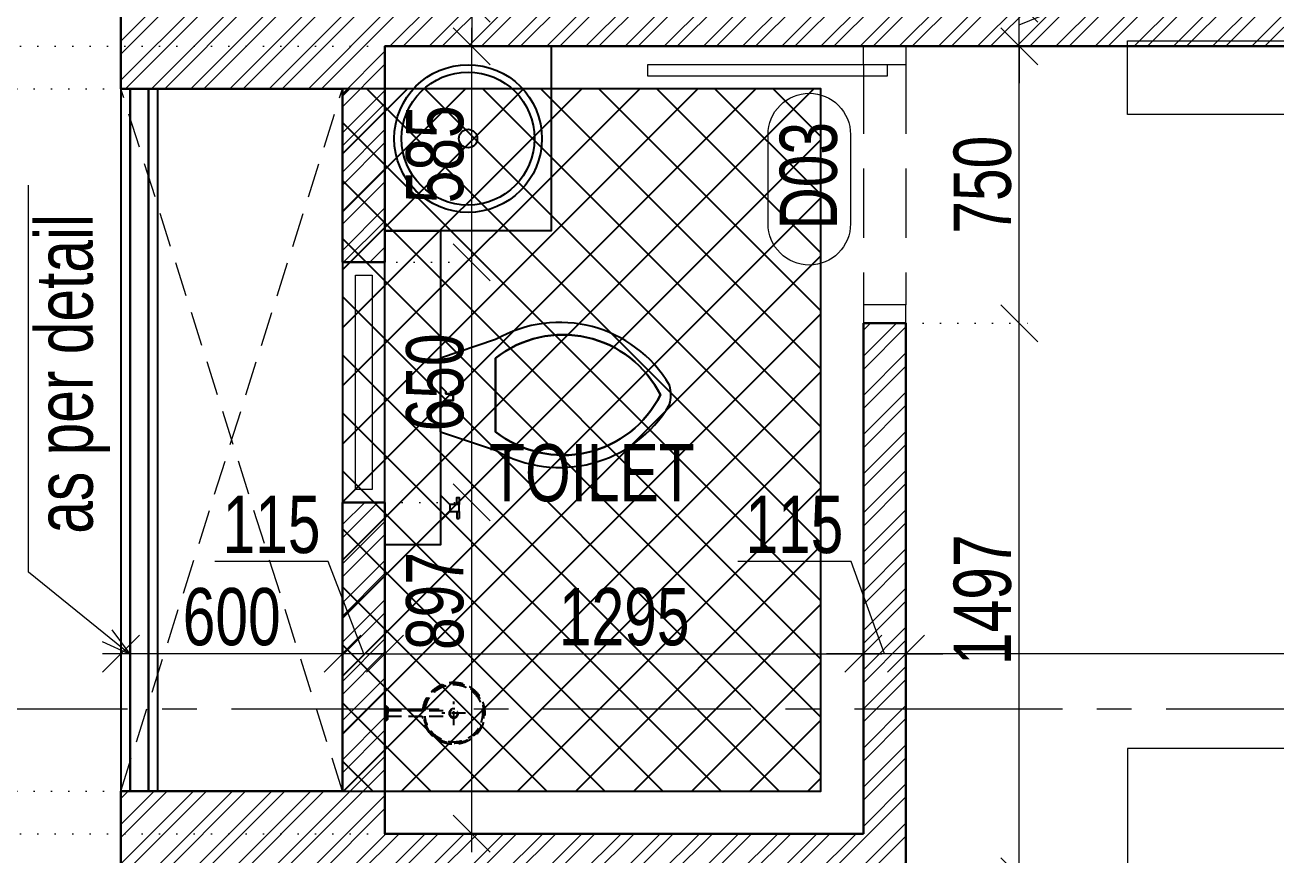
# Model space of a CAD drawing. Header units: inches. Extents: x 785882 to 928568, y 496782 to 576896.
# Drawn here: x 862426 to 865811, y 545507 to 547754 of the extents above; entities that cross this region are included whole.
import ezdxf
from ezdxf.enums import TextEntityAlignment as Align

# ---------------------------------------------------------------- set-up
doc = ezdxf.new("R2010")
doc.units = ezdxf.units.IN
doc.header["$LTSCALE"] = 750
doc.header["$MEASUREMENT"] = 0
for name, pattern in [('CENTER', [2, 1.25, -0.25, 0.25, -0.25]), ('CENTER2', [1.125, 0.75, -0.125, 0.125, -0.125]), ('DOT', [0.25, 0, -0.25]), ('HIDDEN', [0.375, 0.25, -0.125]), ('HIDDEN2', [0.1875, 0.125, -0.0625])]:
    doc.linetypes.add(name, pattern=pattern)
for name, color, linetype, lineweight in [('DIMENSION WORKING-MSA', 222, 'Continuous', 13), ('DOOR NO-MSA', 4, 'Continuous', 9), ('DOOR-MSA', 50, 'Continuous', 13), ('DOTTED LINE-MSA', 3, 'HIDDEN2', 13), ('ELE-01-MSA', 7, 'Continuous', 30), ('FURNITURE-MSA', 251, 'Continuous', 5), ('SECTION LINE', 14, 'CENTER', 9), ('TEXT DETAIL-MSA', 212, 'Continuous', 13), ('TEXT ROOM NAME-MSA', 210, 'Continuous', 13), ('WALL HATCH-MSA', 251, 'Continuous', 9), ('WALL-MSA', 32, 'Continuous', 30), ('WINDOW-MSA', 50, 'Continuous', 13)]:
    doc.layers.add(name, color=color, linetype=linetype, lineweight=lineweight)
for name, color, linetype in [('ELE-02-MSA', 4, 'Continuous'), ('HATCH-SUNK 300MM-MSA', 47, 'Continuous'), ('P.FIXTURE', 7, 'Continuous')]:
    doc.layers.add(name, color=color, linetype=linetype)
doc.styles.add('125', font='swisscl.ttf', dxfattribs={"height": 125})
doc.styles.add('AR', font='swisscl.ttf')
doc.styles.add('ARIAL', font='swisscl.ttf', dxfattribs={"height": 360})
doc.styles.add('Arial-Reg+0.8Sc', font='swisscl.ttf')
doc.styles.add('MtXpl_Swis721_LtCn_B', font='swisscl.ttf')
doc.dimstyles.new('100 K.T', dxfattribs={"dimtxt": 360, "dimasz": 80, "dimexe": 0.18, "dimexo": 0.0625, "dimgap": 1, "dimtad": 1, "dimdec": 0, "dimzin": 0, "dimdsep": 46, "dimtxsty": 'ARIAL', "dimblk": 'DOT', "dimcen": 0.09, "dimse1": 1, "dimse2": 1, "dimclrd": 50, "dimclrt": 256, "dimadec": 0, "dimazin": 0, "dimtfac": 1, "dimtdec": 0, "dimtofl": 0, "dimtmove": 1, "dimatfit": 0, "dimfxl": 1, "dimtolj": 1, "dimtzin": 0, "dimlwd": -1, "dimarcsym": 0})
doc.dimstyles.new('WORKING DIM', dxfattribs={"dimtxt": 155, "dimasz": 100, "dimexe": 50, "dimexo": 0, "dimgap": 20, "dimtad": 1, "dimdec": 0, "dimzin": 0, "dimdsep": 46, "dimtxsty": 'AR', "dimblk": 'OBLIQUE', "dimcen": 0.09, "dimdle": 50, "dimclrd": 256, "dimclre": 250, "dimclrt": 256, "dimadec": 0, "dimazin": 0, "dimtfac": 1, "dimtdec": 0, "dimtofl": 0, "dimtmove": 1, "dimatfit": 0, "dimfxl": 1, "dimtolj": 1, "dimtzin": 0, "dimlwd": -1, "dimlwe": -1, "dimarcsym": 0})
pattern_1 = [(45, (36976.4, 0), (-53.0330086, 53.0330086), []), (45, (37011.755, 0), (-53.0330086, 53.0330086), [])]

# ---------------------------------------------------------------- blocks, each defined once
blk = doc.blocks.new('t4tgg34')
for points in [[(375405.3, -62759.1), (375390.8, -62744.6), (375390.8, -62738.4), (375370.8, -62738.4), (375370.8, -62719.7), (375390.8, -62719.7), (375390.8, -62713.4), (375405.3, -62699), (375405.3, -62635.1), (375255.5, -62585.2, 0.412342), (374784.6, -62708.9, 0.132891), (374784.6, -62761, 0.412336), (375255.5, -62884.7), (375405.3, -62834.8)], [(375255.5, -62834.8, -0.475238), (374809.5, -62734.9, -0.475243), (375255.5, -62635.1)]]:
    blk.add_lwpolyline(points, format="xyb", close=True)
blk.add_lwpolyline([(375255.5, -62834.8), (375255.5, -62635.1, 0.475243), (374809.5, -62734.9, 0.475238), (375255.5, -62834.8, 0.489246)], format="xyb")
blk.add_lwpolyline([(375405.3, -62635.1), (375405.3, -62699), (375390.8, -62713.4), (375390.8, -62719.7), (375370.8, -62719.7), (375370.8, -62738.4), (375390.8, -62738.4), (375390.8, -62744.6), (375405.3, -62759.1), (375405.3, -62699), (375405.3, -62834.8)])
blk = doc.blocks.new('9')
at = {"linetype": 'Continuous'}
for p, q in [((709869.5, -390414.7), (709869.5, -390433.8)), ((709875.9, -390414.7), (709875.9, -390433.8)), ((709875.9, -390433.8), (709869.5, -390433.8))]:
    blk.add_line(p, q, dxfattribs=at)
for points in [[(709875.9, -390395.7), (709875.9, -390376.6), (709869.5, -390376.6), (709869.5, -390395.7)], [(709894.9, -390395.7), (709920.3, -390370.3), (709920.3, -390440.1), (709894.9, -390414.7)]]:
    blk.add_lwpolyline(points, dxfattribs=at)
blk.add_lwpolyline([(709894.9, -390414.7), (709869.5, -390414.7), (709869.5, -390395.7), (709894.9, -390395.7)], close=True, dxfattribs=at)
blk = doc.blocks.new('SHOWE')
at = {"linetype": 'HIDDEN', "ltscale": 0.2}
for p, q in [((3964261.3, -1171717.9), (3964261.3, -1171674.7)), ((3964261.3, -1171674.7), (3964263.3, -1171674.7)), ((3964264.2, -1171676.3), (3964264.2, -1171716.3)), ((3964268.7, -1171680.5), (3964268.7, -1171696.3)), ((3964268.7, -1171688.6), (3964437.5, -1171688.6)), ((3964268.7, -1171712), (3964268.7, -1171696.3)), ((3964479.2, -1171696.3), (3964415.6, -1171696.3)), ((3964447.4, -1171664.5), (3964447.4, -1171728.1)), ((3964261.3, -1171717.9), (3964263.3, -1171717.9)), ((3964268.7, -1171704), (3964437.5, -1171704))]:
    blk.add_line(p, q, dxfattribs=at)
for radius in [12.5, 10.6]:
    blk.add_circle((3964447.4, -1171696.3), radius, dxfattribs=at)
for centre, radius, start, end in [((3964447.4, -1171696.3), 84.1, 185.2383, 174.7617), ((3964447.4, -1171696.3), 81.4, 185.4105, 174.5895), ((3964447.4, -1171696.3), 78, 185.6496, 174.3504), ((3964262.4, -1171676.3), 1.76, 358.0282, 62.0821), ((3964259.8, -1171685.3), 10.1, 28.3436, 64.2104), ((3964262.4, -1171716.3), 1.76, 297.9179, 1.9718), ((3964259.8, -1171707.2), 10.1, 295.7896, 331.6564)]:
    blk.add_arc(centre, radius, start, end, dxfattribs=at)
blk = doc.blocks.new('A$C59c041b7')
at = {"layer": 'HATCH-SUNK 300MM-MSA', "transparency": 33554559}
h = blk.add_hatch(dxfattribs=at)
h.set_pattern_fill('ANSI37', color=256, scale=35)
h.set_pattern_definition([(45, (0, 0), (-78.57724, 78.57724), []), (135, (0, 0), (-78.57724, -78.57724), [])])
h.paths.add_polyline_path([(0, -17524.6), (1295.4, -17524.6), (1295.4, -15622.4), (0, -15622.4)])
at = {"layer": 'HATCH-SUNK 300MM-MSA'}
blk.add_lwpolyline([(0, -17524.6), (1295.4, -17524.6), (1295.4, -15622.4), (0, -15622.4)], close=True, dxfattribs=at)
blk = doc.blocks.new('_Dot')
at = {"linetype": 'ByBlock', "lineweight": -2}
blk.add_line((-0.5, 0), (-1, 0), dxfattribs=at)
at = {"linetype": 'ByBlock', "const_width": 0.5}
blk.add_lwpolyline([(-0.25, 0, 1), (0.25, 0, 1)], format="xyb", close=True, dxfattribs=at)
blk = doc.blocks.new('A$Caebde61c')
at = {"layer": 'FURNITURE-MSA'}
for points in [[(2125.4, -15692.4), (2125.4, -15492.4), (3775.4, -15492.4), (3775.4, -15692.4)], [(3775.4, -19208.4), (3775.4, -17408.4), (2125.4, -17408.4), (2125.4, -19208.4)]]:
    blk.add_lwpolyline(points, close=True, dxfattribs=at)
blk = doc.blocks.new('Win-Tag-03')
blk.add_lwpolyline([(-130, 120), (130, 120, -0.414214), (250, 0), (250, 0, -0.414214), (130, -120), (-130, -120, -0.414214), (-250, 0), (-250, 0, -0.414214)], format="xyb", close=True)
blk = doc.blocks.new('A$C37e82350')
at = {"layer": 'SECTION LINE', "linetype": 'CENTER2'}
blk.add_lwpolyline([(17358.7, 15657), (17302.2, 15657), (17302.2, -11419.6), (17346.3, -11419.6)], dxfattribs=at)
blk = doc.blocks.new('A$Ca69f7aba')
at = {"layer": 'WINDOW-MSA', "ltscale": 5000}
for points in [[(-750, 0), (-700, 0), (-700, -115), (-750, -115)], [(0, 0), (-50, 0), (-50, -115), (0, -115)], [(-50, -50), (-50, -700), (-80, -700), (-80, -50)]]:
    blk.add_lwpolyline(points, close=True, dxfattribs=at)
at = {"layer": 'WINDOW-MSA', "linetype": 'HIDDEN'}
blk.add_lwpolyline([(-50, 0), (-700, 0)], dxfattribs=at)
at = {"layer": 'WINDOW-MSA', "linetype": 'HIDDEN', "elevation": 0}
blk.add_lwpolyline([(-50, -115), (-700, -115)], dxfattribs=at)
blk = doc.blocks.new('_Oblique')
at = {"color": 0, "linetype": 'ByBlock', "lineweight": -2}
blk.add_line((-0.5, -0.5), (0.5, 0.5), dxfattribs=at)
blk = doc.blocks.new('*D2155')
at = {"layer": 'Defpoints', "color": 0, "ltscale": 0.25, "transparency": 16777216}
for p in [(861785.9, 545679.4), (862685.9, 545679.4), (862685.9, 545449.4)]:
    blk.add_point(p, dxfattribs=at)
at = {"layer": 'DIMENSION WORKING-MSA', "ltscale": 0.25, "transparency": 16777216}
for p, q in [((861785.9, 545679.4), (861785.9, 545779.4)), ((861785.9, 545449.4), (861785.9, 545679.4)), ((861785.9, 545564.4), (861626.4, 545412.7)), ((861785.9, 545449.4), (861785.9, 545349.4)), ((861626.4, 545412.7), (861626.4, 545102))]:
    blk.add_line(p, q, dxfattribs=at)
at = {"layer": 'DIMENSION WORKING-MSA', "color": 250, "linetype": 'DOT', "ltscale": 0.25, "transparency": 16777216}
for p, q in [((862685.9, 545679.4), (861735.9, 545679.4)), ((862685.9, 545449.4), (861735.9, 545449.4))]:
    blk.add_line(p, q, dxfattribs=at)
at = {"layer": 'DIMENSION WORKING-MSA', "ltscale": 0.25, "transparency": 16777216, "xscale": 100, "yscale": 100, "zscale": 100}
for p, rotation in [((861785.9, 545679.4), 270), ((861785.9, 545449.4), 90)]:
    blk.add_blockref('_Oblique', p, dxfattribs=dict(at, rotation=rotation))
at = {"layer": 'DIMENSION WORKING-MSA', "ltscale": 0.25, "transparency": 16777216, "insert": (861526.9, 545257.4), "char_height": 155, "attachment_point": 5, "rotation": 90, "style": 'AR'}
blk.add_mtext('\\A1;230', dxfattribs=at)
blk = doc.blocks.new('*D2156')
at = {"layer": 'Defpoints', "color": 0, "ltscale": 0.25, "transparency": 16777216}
for p in [(861785.9, 547581.6), (862685.9, 547581.6), (862685.9, 545679.4)]:
    blk.add_point(p, dxfattribs=at)
at = {"layer": 'DIMENSION WORKING-MSA', "ltscale": 0.25, "transparency": 16777216}
blk.add_line((861785.9, 545629.4), (861785.9, 547631.6), dxfattribs=at)
at = {"layer": 'DIMENSION WORKING-MSA', "color": 250, "linetype": 'DOT', "ltscale": 0.25, "transparency": 16777216}
for p, q in [((862685.9, 547581.6), (861735.9, 547581.6)), ((862685.9, 545679.4), (861735.9, 545679.4))]:
    blk.add_line(p, q, dxfattribs=at)
at = {"layer": 'DIMENSION WORKING-MSA', "ltscale": 0.25, "transparency": 16777216, "xscale": 100, "yscale": 100, "zscale": 100}
for p, rotation in [((861785.9, 547581.6), 90), ((861785.9, 545679.4), 270)]:
    blk.add_blockref('_Oblique', p, dxfattribs=dict(at, rotation=rotation))
at = {"layer": 'DIMENSION WORKING-MSA', "ltscale": 0.25, "transparency": 16777216, "insert": (861686.5, 546630.5), "char_height": 155, "attachment_point": 5, "rotation": 90, "style": 'AR'}
blk.add_mtext('\\A1;1902', dxfattribs=at)
blk = doc.blocks.new('*D2157')
at = {"layer": 'Defpoints', "color": 0, "ltscale": 0.25, "transparency": 16777216}
for p in [(861785.9, 547811.6), (862685.9, 547811.6), (862685.9, 547581.6)]:
    blk.add_point(p, dxfattribs=at)
at = {"layer": 'DIMENSION WORKING-MSA', "ltscale": 0.25, "transparency": 16777216}
for p, q in [((861626.4, 547879.7), (861626.4, 548190.4)), ((861785.9, 547811.6), (861785.9, 547911.6)), ((861785.9, 547696.6), (861626.4, 547879.7)), ((861785.9, 547581.6), (861785.9, 547811.6)), ((861785.9, 547581.6), (861785.9, 547481.6))]:
    blk.add_line(p, q, dxfattribs=at)
at = {"layer": 'DIMENSION WORKING-MSA', "color": 250, "linetype": 'DOT', "ltscale": 0.25, "transparency": 16777216}
for p, q in [((862685.9, 547811.6), (861735.9, 547811.6)), ((862685.9, 547581.6), (861735.9, 547581.6))]:
    blk.add_line(p, q, dxfattribs=at)
at = {"layer": 'DIMENSION WORKING-MSA', "ltscale": 0.25, "transparency": 16777216, "xscale": 100, "yscale": 100, "zscale": 100}
for p, rotation in [((861785.9, 547811.6), 270), ((861785.9, 547581.6), 90)]:
    blk.add_blockref('_Oblique', p, dxfattribs=dict(at, rotation=rotation))
at = {"layer": 'DIMENSION WORKING-MSA', "ltscale": 0.25, "transparency": 16777216, "insert": (861526.9, 548035.1), "char_height": 155, "attachment_point": 5, "rotation": 90, "style": 'AR'}
blk.add_mtext('\\A1;230', dxfattribs=at)
blk = doc.blocks.new('*D2122')
at = {"layer": 'Defpoints', "color": 0, "ltscale": 0.25, "transparency": 16777216}
for p in [(861135.9, 545564.4), (863400.9, 545564.4), (862685.9, 545449.4)]:
    blk.add_point(p, dxfattribs=at)
at = {"layer": 'DIMENSION WORKING-MSA', "ltscale": 0.25, "transparency": 16777216}
for p, q in [((860976.8, 545554.6), (860976.8, 545861.4)), ((861135.9, 545564.4), (861135.9, 545664.4)), ((861135.9, 545506.9), (860976.8, 545554.6)), ((861135.9, 545449.4), (861135.9, 545564.4)), ((861135.9, 545449.4), (861135.9, 545349.4))]:
    blk.add_line(p, q, dxfattribs=at)
at = {"layer": 'DIMENSION WORKING-MSA', "color": 250, "linetype": 'DOT', "ltscale": 0.25, "transparency": 16777216}
for p, q in [((863400.9, 545564.4), (861085.9, 545564.4)), ((862685.9, 545449.4), (861085.9, 545449.4))]:
    blk.add_line(p, q, dxfattribs=at)
at = {"layer": 'DIMENSION WORKING-MSA', "ltscale": 0.25, "transparency": 16777216, "xscale": 100, "yscale": 100, "zscale": 100}
for p, rotation in [((861135.9, 545564.4), 270), ((861135.9, 545449.4), 90)]:
    blk.add_blockref('_Oblique', p, dxfattribs=dict(at, rotation=rotation))
at = {"layer": 'DIMENSION WORKING-MSA', "ltscale": 0.25, "transparency": 16777216, "insert": (860877.7, 545708), "char_height": 155, "attachment_point": 5, "rotation": 90, "style": 'AR'}
blk.add_mtext('\\A1;115', dxfattribs=at)
blk = doc.blocks.new('*D2123')
at = {"layer": 'Defpoints', "color": 0, "ltscale": 0.25, "transparency": 16777216}
for p in [(861135.9, 547696.6), (863400.9, 547696.6), (863400.9, 545564.4)]:
    blk.add_point(p, dxfattribs=at)
at = {"layer": 'DIMENSION WORKING-MSA', "ltscale": 0.25, "transparency": 16777216}
blk.add_line((861135.9, 545514.4), (861135.9, 547746.6), dxfattribs=at)
at = {"layer": 'DIMENSION WORKING-MSA', "color": 250, "linetype": 'DOT', "ltscale": 0.25, "transparency": 16777216}
for p, q in [((863400.9, 547696.6), (861085.9, 547696.6)), ((863400.9, 545564.4), (861085.9, 545564.4))]:
    blk.add_line(p, q, dxfattribs=at)
at = {"layer": 'DIMENSION WORKING-MSA', "ltscale": 0.25, "transparency": 16777216, "xscale": 100, "yscale": 100, "zscale": 100}
for p, rotation in [((861135.9, 547696.6), 90), ((861135.9, 545564.4), 270)]:
    blk.add_blockref('_Oblique', p, dxfattribs=dict(at, rotation=rotation))
at = {"layer": 'DIMENSION WORKING-MSA', "ltscale": 0.25, "transparency": 16777216, "insert": (861036.5, 546630.5), "char_height": 155, "attachment_point": 5, "rotation": 90, "style": 'AR'}
blk.add_mtext('\\A1;2132', dxfattribs=at)
blk = doc.blocks.new('*D2124')
at = {"layer": 'Defpoints', "color": 0, "ltscale": 0.25, "transparency": 16777216}
for p in [(861135.9, 547811.6), (862685.9, 547811.6), (863400.9, 547696.6)]:
    blk.add_point(p, dxfattribs=at)
at = {"layer": 'DIMENSION WORKING-MSA', "ltscale": 0.25, "transparency": 16777216}
for p, q in [((860976.8, 547801.8), (860976.8, 548108.6)), ((861135.9, 547811.6), (861135.9, 547911.6)), ((861135.9, 547696.6), (861135.9, 547811.6)), ((861135.9, 547754.1), (860976.8, 547801.8)), ((861135.9, 547696.6), (861135.9, 547596.6))]:
    blk.add_line(p, q, dxfattribs=at)
at = {"layer": 'DIMENSION WORKING-MSA', "color": 250, "linetype": 'DOT', "ltscale": 0.25, "transparency": 16777216}
for p, q in [((862685.9, 547811.6), (861085.9, 547811.6)), ((863400.9, 547696.6), (861085.9, 547696.6))]:
    blk.add_line(p, q, dxfattribs=at)
at = {"layer": 'DIMENSION WORKING-MSA', "ltscale": 0.25, "transparency": 16777216, "xscale": 100, "yscale": 100, "zscale": 100}
for p, rotation in [((861135.9, 547811.6), 270), ((861135.9, 547696.6), 90)]:
    blk.add_blockref('_Oblique', p, dxfattribs=dict(at, rotation=rotation))
at = {"layer": 'DIMENSION WORKING-MSA', "ltscale": 0.25, "transparency": 16777216, "insert": (860877.7, 547955.2), "char_height": 155, "attachment_point": 5, "rotation": 90, "style": 'AR'}
blk.add_mtext('\\A1;115', dxfattribs=at)
blk = doc.blocks.new('*D2110')
at = {"layer": 'Defpoints', "color": 0, "ltscale": 0.25, "transparency": 16777216}
for p in [(860485.9, 563204), (863285.9, 563204), (863285.9, 504339.5)]:
    blk.add_point(p, dxfattribs=at)
at = {"layer": 'DIMENSION WORKING-MSA', "ltscale": 0.25, "transparency": 16777216}
blk.add_line((860485.9, 504289.5), (860485.9, 563254), dxfattribs=at)
at = {"layer": 'DIMENSION WORKING-MSA', "color": 250, "linetype": 'DOT', "ltscale": 0.25, "transparency": 16777216}
for p, q in [((863285.9, 563204), (860435.9, 563204)), ((863285.9, 504339.5), (860435.9, 504339.5))]:
    blk.add_line(p, q, dxfattribs=at)
at = {"layer": 'DIMENSION WORKING-MSA', "ltscale": 0.25, "transparency": 16777216, "xscale": 100, "yscale": 100, "zscale": 100}
for p, rotation in [((860485.9, 563204), 90), ((860485.9, 504339.5), 270)]:
    blk.add_blockref('_Oblique', p, dxfattribs=dict(at, rotation=rotation))
at = {"layer": 'DIMENSION WORKING-MSA', "ltscale": 0.25, "transparency": 16777216, "insert": (860386.5, 533771.7), "char_height": 155, "attachment_point": 5, "rotation": 90, "style": 'AR'}
blk.add_mtext('\\A1;58865', dxfattribs=at)
blk = doc.blocks.new('*D2018')
at = {"layer": 'Defpoints', "color": 0, "ltscale": 0.25, "transparency": 16777216}
for p in [(863385.9, 548029.5), (863385.9, 547811.6), (863635.9, 547811.6)]:
    blk.add_point(p, dxfattribs=at)
at = {"layer": 'DIMENSION WORKING-MSA', "ltscale": 0.25, "transparency": 16777216}
for p, q in [((863885.9, 548015.9), (863885.9, 548326.4)), ((863635.9, 548029.5), (863635.9, 548129.5)), ((863635.9, 548029.5), (863635.9, 547811.6)), ((863635.9, 547920.5), (863885.9, 548015.9)), ((863635.9, 547811.6), (863635.9, 547711.6))]:
    blk.add_line(p, q, dxfattribs=at)
at = {"layer": 'DIMENSION WORKING-MSA', "color": 250, "linetype": 'DOT', "ltscale": 0.25, "transparency": 16777216}
for p, q in [((863385.9, 548029.5), (863685.9, 548029.5)), ((863385.9, 547811.6), (863685.9, 547811.6))]:
    blk.add_line(p, q, dxfattribs=at)
at = {"layer": 'DIMENSION WORKING-MSA', "ltscale": 0.25, "transparency": 16777216, "xscale": 100, "yscale": 100, "zscale": 100}
for p, rotation in [((863635.9, 548029.5), 270), ((863635.9, 547811.6), 90)]:
    blk.add_blockref('_Oblique', p, dxfattribs=dict(at, rotation=rotation))
at = {"layer": 'DIMENSION WORKING-MSA', "ltscale": 0.25, "transparency": 16777216, "insert": (863786.5, 548171.2), "char_height": 155, "attachment_point": 5, "rotation": 90, "style": 'AR'}
blk.add_mtext('\\A1;218', dxfattribs=at)
blk = doc.blocks.new('*D2019')
at = {"layer": 'Defpoints', "color": 0, "ltscale": 0.25, "transparency": 16777216}
for p in [(863400.9, 546461.5), (863635.9, 546461.5), (863635.9, 545564.4)]:
    blk.add_point(p, dxfattribs=at)
at = {"layer": 'DIMENSION WORKING-MSA', "ltscale": 0.25, "transparency": 16777216}
blk.add_line((863635.9, 545514.4), (863635.9, 546511.5), dxfattribs=at)
at = {"layer": 'DIMENSION WORKING-MSA', "color": 250, "linetype": 'DOT', "ltscale": 0.25, "transparency": 16777216}
for p, q in [((863400.9, 546461.5), (863685.9, 546461.5)), ((863635.9, 545564.4), (863685.9, 545564.4))]:
    blk.add_line(p, q, dxfattribs=at)
at = {"layer": 'DIMENSION WORKING-MSA', "ltscale": 0.25, "transparency": 16777216, "xscale": 100, "yscale": 100, "zscale": 100}
for p, rotation in [((863635.9, 546461.5), 90), ((863635.9, 545564.4), 270)]:
    blk.add_blockref('_Oblique', p, dxfattribs=dict(at, rotation=rotation))
at = {"layer": 'DIMENSION WORKING-MSA', "ltscale": 0.25, "transparency": 16777216, "insert": (863536.5, 546194.4), "char_height": 155, "attachment_point": 5, "rotation": 90, "style": 'AR'}
blk.add_mtext('\\A1;897', dxfattribs=at)
blk = doc.blocks.new('*D2026')
at = {"layer": 'Defpoints', "color": 0, "ltscale": 0.25, "transparency": 16777216}
for p in [(863385.9, 547111.5), (863635.9, 547111.5), (863400.9, 546461.5)]:
    blk.add_point(p, dxfattribs=at)
at = {"layer": 'DIMENSION WORKING-MSA', "ltscale": 0.25, "transparency": 16777216}
blk.add_line((863635.9, 546411.5), (863635.9, 547161.5), dxfattribs=at)
at = {"layer": 'DIMENSION WORKING-MSA', "color": 250, "linetype": 'DOT', "ltscale": 0.25, "transparency": 16777216}
for p, q in [((863385.9, 547111.5), (863685.9, 547111.5)), ((863400.9, 546461.5), (863685.9, 546461.5))]:
    blk.add_line(p, q, dxfattribs=at)
at = {"layer": 'DIMENSION WORKING-MSA', "ltscale": 0.25, "transparency": 16777216, "xscale": 100, "yscale": 100, "zscale": 100}
for p, rotation in [((863635.9, 547111.5), 90), ((863635.9, 546461.5), 270)]:
    blk.add_blockref('_Oblique', p, dxfattribs=dict(at, rotation=rotation))
at = {"layer": 'DIMENSION WORKING-MSA', "ltscale": 0.25, "transparency": 16777216, "insert": (863536.5, 546786.5), "char_height": 155, "attachment_point": 5, "rotation": 90, "style": 'AR'}
blk.add_mtext('\\A1;650', dxfattribs=at)
blk = doc.blocks.new('*D2027')
at = {"layer": 'Defpoints', "color": 0, "ltscale": 0.25, "transparency": 16777216}
for p in [(863635.9, 547696.6), (863635.9, 547696.6), (863385.9, 547111.5)]:
    blk.add_point(p, dxfattribs=at)
at = {"layer": 'DIMENSION WORKING-MSA', "ltscale": 0.25, "transparency": 16777216}
blk.add_line((863635.9, 547061.5), (863635.9, 547746.6), dxfattribs=at)
at = {"layer": 'DIMENSION WORKING-MSA', "color": 250, "linetype": 'DOT', "ltscale": 0.25, "transparency": 16777216}
for p, q in [((863635.9, 547696.6), (863685.9, 547696.6)), ((863385.9, 547111.5), (863685.9, 547111.5))]:
    blk.add_line(p, q, dxfattribs=at)
at = {"layer": 'DIMENSION WORKING-MSA', "ltscale": 0.25, "transparency": 16777216, "xscale": 100, "yscale": 100, "zscale": 100}
for p, rotation in [((863635.9, 547696.6), 90), ((863635.9, 547111.5), 270)]:
    blk.add_blockref('_Oblique', p, dxfattribs=dict(at, rotation=rotation))
at = {"layer": 'DIMENSION WORKING-MSA', "ltscale": 0.25, "transparency": 16777216, "insert": (863536.5, 547404), "char_height": 155, "attachment_point": 5, "rotation": 90, "style": 'AR'}
blk.add_mtext('\\A1;585', dxfattribs=at)
blk = doc.blocks.new('*D1994')
at = {"layer": 'Defpoints', "color": 0, "ltscale": 0.25, "transparency": 16777216}
for p in [(864811.3, 546946.6), (865118.4, 546946.6), (864811.3, 545449.4)]:
    blk.add_point(p, dxfattribs=at)
at = {"layer": 'DIMENSION WORKING-MSA', "ltscale": 0.25, "transparency": 16777216}
blk.add_line((865118.4, 545399.4), (865118.4, 546996.6), dxfattribs=at)
at = {"layer": 'DIMENSION WORKING-MSA', "color": 250, "linetype": 'DOT', "ltscale": 0.25, "transparency": 16777216}
for p, q in [((864811.3, 546946.6), (865168.4, 546946.6)), ((864811.3, 545449.4), (865168.4, 545449.4))]:
    blk.add_line(p, q, dxfattribs=at)
at = {"layer": 'DIMENSION WORKING-MSA', "ltscale": 0.25, "transparency": 16777216, "xscale": 100, "yscale": 100, "zscale": 100}
for p, rotation in [((865118.4, 546946.6), 90), ((865118.4, 545449.4), 270)]:
    blk.add_blockref('_Oblique', p, dxfattribs=dict(at, rotation=rotation))
at = {"layer": 'DIMENSION WORKING-MSA', "ltscale": 0.25, "transparency": 16777216, "insert": (865019.2, 546198), "char_height": 155, "attachment_point": 5, "rotation": 90, "style": 'AR'}
blk.add_mtext('\\A1;1497', dxfattribs=at)
blk = doc.blocks.new('*D1995')
at = {"layer": 'Defpoints', "color": 0, "ltscale": 0.25, "transparency": 16777216}
for p in [(864811.3, 547696.6), (865118.4, 547696.6), (864811.3, 546946.6)]:
    blk.add_point(p, dxfattribs=at)
at = {"layer": 'DIMENSION WORKING-MSA', "ltscale": 0.25, "transparency": 16777216}
blk.add_line((865118.4, 546896.6), (865118.4, 547746.6), dxfattribs=at)
at = {"layer": 'DIMENSION WORKING-MSA', "color": 250, "linetype": 'DOT', "ltscale": 0.25, "transparency": 16777216}
for p, q in [((864811.3, 547696.6), (865168.4, 547696.6)), ((864811.3, 546946.6), (865168.4, 546946.6))]:
    blk.add_line(p, q, dxfattribs=at)
at = {"layer": 'DIMENSION WORKING-MSA', "ltscale": 0.25, "transparency": 16777216, "xscale": 100, "yscale": 100, "zscale": 100}
for p, rotation in [((865118.4, 547696.6), 90), ((865118.4, 546946.6), 270)]:
    blk.add_blockref('_Oblique', p, dxfattribs=dict(at, rotation=rotation))
at = {"layer": 'DIMENSION WORKING-MSA', "ltscale": 0.25, "transparency": 16777216, "insert": (865019.1, 547321.6), "char_height": 155, "attachment_point": 5, "rotation": 90, "style": 'AR'}
blk.add_mtext('\\A1;750', dxfattribs=at)
blk = doc.blocks.new('*D1996')
at = {"layer": 'Defpoints', "color": 0, "ltscale": 0.25, "transparency": 16777216}
for p in [(865118.4, 547811.6), (865118.4, 547811.6), (865118.4, 547696.6)]:
    blk.add_point(p, dxfattribs=at)
at = {"layer": 'DIMENSION WORKING-MSA', "ltscale": 0.25, "transparency": 16777216}
for p, q in [((865368.4, 547857), (865368.4, 548163.8)), ((865118.4, 547811.6), (865118.4, 547911.6)), ((865118.4, 547754.1), (865368.4, 547857)), ((865118.4, 547696.6), (865118.4, 547811.6)), ((865118.4, 547696.6), (865118.4, 547596.6))]:
    blk.add_line(p, q, dxfattribs=at)
at = {"layer": 'DIMENSION WORKING-MSA', "color": 250, "linetype": 'DOT', "ltscale": 0.25, "transparency": 16777216}
for p, q in [((865118.4, 547811.6), (865168.4, 547811.6)), ((865118.4, 547696.6), (865168.4, 547696.6))]:
    blk.add_line(p, q, dxfattribs=at)
at = {"layer": 'DIMENSION WORKING-MSA', "ltscale": 0.25, "transparency": 16777216, "xscale": 100, "yscale": 100, "zscale": 100}
for p, rotation in [((865118.4, 547811.6), 270), ((865118.4, 547696.6), 90)]:
    blk.add_blockref('_Oblique', p, dxfattribs=dict(at, rotation=rotation))
at = {"layer": 'DIMENSION WORKING-MSA', "ltscale": 0.25, "transparency": 16777216, "insert": (865269.4, 548010.4), "char_height": 155, "attachment_point": 5, "rotation": 90, "style": 'AR'}
blk.add_mtext('\\A1;115', dxfattribs=at)
blk = doc.blocks.new('*D1805')
at = {"layer": 'Defpoints', "color": 0, "ltscale": 0.25, "transparency": 16777216}
for p in [(863400.9, 546051.8), (864696.3, 546051.8), (864696.3, 546051.8)]:
    blk.add_point(p, dxfattribs=at)
at = {"layer": 'DIMENSION WORKING-MSA', "color": 250, "linetype": 'DOT', "ltscale": 0.25, "transparency": 16777216}
for p, q in [((863400.9, 546051.8), (863400.9, 546101.8)), ((864696.3, 546051.8), (864696.3, 546101.8))]:
    blk.add_line(p, q, dxfattribs=at)
at = {"layer": 'DIMENSION WORKING-MSA', "ltscale": 0.25, "transparency": 16777216}
blk.add_line((863350.9, 546051.8), (864746.3, 546051.8), dxfattribs=at)
at = {"layer": 'DIMENSION WORKING-MSA', "ltscale": 0.25, "transparency": 16777216, "xscale": 100, "yscale": 100, "zscale": 100, "rotation": 180}
blk.add_blockref('_Oblique', (863400.9, 546051.8), dxfattribs=at)
at = {"layer": 'DIMENSION WORKING-MSA', "ltscale": 0.25, "transparency": 16777216, "xscale": 100, "yscale": 100, "zscale": 100}
blk.add_blockref('_Oblique', (864696.3, 546051.8), dxfattribs=at)
at = {"layer": 'DIMENSION WORKING-MSA', "ltscale": 0.25, "transparency": 16777216, "insert": (864048.6, 546151.1), "char_height": 155, "attachment_point": 5, "style": 'AR'}
blk.add_mtext('\\A1;1295', dxfattribs=at)
blk = doc.blocks.new('*D1806')
at = {"layer": 'Defpoints', "color": 0, "ltscale": 0.25, "transparency": 16777216}
for p in [(863285.9, 546051.8), (863285.9, 546051.8), (863400.9, 546051.8)]:
    blk.add_point(p, dxfattribs=at)
at = {"layer": 'DIMENSION WORKING-MSA', "ltscale": 0.25, "transparency": 16777216}
for p, q in [((863247.1, 546301.8), (862940.3, 546301.8)), ((863343.4, 546051.8), (863247.1, 546301.8)), ((863285.9, 546051.8), (863185.9, 546051.8)), ((863400.9, 546051.8), (863285.9, 546051.8)), ((863400.9, 546051.8), (863500.9, 546051.8))]:
    blk.add_line(p, q, dxfattribs=at)
at = {"layer": 'DIMENSION WORKING-MSA', "color": 250, "linetype": 'DOT', "ltscale": 0.25, "transparency": 16777216}
for p, q in [((863285.9, 546051.8), (863285.9, 546101.8)), ((863400.9, 546051.8), (863400.9, 546101.8))]:
    blk.add_line(p, q, dxfattribs=at)
at = {"layer": 'DIMENSION WORKING-MSA', "ltscale": 0.25, "transparency": 16777216, "xscale": 100, "yscale": 100, "zscale": 100}
blk.add_blockref('_Oblique', (863285.9, 546051.8), dxfattribs=at)
at = {"layer": 'DIMENSION WORKING-MSA', "ltscale": 0.25, "transparency": 16777216, "xscale": 100, "yscale": 100, "zscale": 100, "rotation": 180}
blk.add_blockref('_Oblique', (863400.9, 546051.8), dxfattribs=at)
at = {"layer": 'DIMENSION WORKING-MSA', "ltscale": 0.25, "transparency": 16777216, "insert": (863093.7, 546400.8), "char_height": 155, "attachment_point": 5, "style": 'AR'}
blk.add_mtext('\\A1;115', dxfattribs=at)
blk = doc.blocks.new('*D1807')
at = {"layer": 'Defpoints', "color": 0, "ltscale": 0.25, "transparency": 16777216}
for p in [(862685.9, 546051.8), (862685.9, 546051.8), (863285.9, 546051.8)]:
    blk.add_point(p, dxfattribs=at)
at = {"layer": 'DIMENSION WORKING-MSA', "color": 250, "linetype": 'DOT', "ltscale": 0.25, "transparency": 16777216}
for p, q in [((862685.9, 546051.8), (862685.9, 546101.8)), ((863285.9, 546051.8), (863285.9, 546101.8))]:
    blk.add_line(p, q, dxfattribs=at)
at = {"layer": 'DIMENSION WORKING-MSA', "ltscale": 0.25, "transparency": 16777216}
blk.add_line((863335.9, 546051.8), (862635.9, 546051.8), dxfattribs=at)
at = {"layer": 'DIMENSION WORKING-MSA', "ltscale": 0.25, "transparency": 16777216, "xscale": 100, "yscale": 100, "zscale": 100, "rotation": 180}
blk.add_blockref('_Oblique', (862685.9, 546051.8), dxfattribs=at)
at = {"layer": 'DIMENSION WORKING-MSA', "ltscale": 0.25, "transparency": 16777216, "xscale": 100, "yscale": 100, "zscale": 100}
blk.add_blockref('_Oblique', (863285.9, 546051.8), dxfattribs=at)
at = {"layer": 'DIMENSION WORKING-MSA', "ltscale": 0.25, "transparency": 16777216, "insert": (862985.9, 546151.1), "char_height": 155, "attachment_point": 5, "style": 'AR'}
blk.add_mtext('\\A1;600', dxfattribs=at)
blk = doc.blocks.new('*D1808')
at = {"layer": 'Defpoints', "color": 0, "ltscale": 0.25, "transparency": 16777216}
for p in [(864696.3, 546051.8), (864696.3, 546051.8), (864811.3, 546051.8)]:
    blk.add_point(p, dxfattribs=at)
at = {"layer": 'DIMENSION WORKING-MSA', "ltscale": 0.25, "transparency": 16777216}
for p, q in [((864662.9, 546301.8), (864356, 546301.8)), ((864753.8, 546051.8), (864662.9, 546301.8)), ((864696.3, 546051.8), (864596.3, 546051.8)), ((864811.3, 546051.8), (864696.3, 546051.8)), ((864811.3, 546051.8), (864911.3, 546051.8))]:
    blk.add_line(p, q, dxfattribs=at)
at = {"layer": 'DIMENSION WORKING-MSA', "color": 250, "linetype": 'DOT', "ltscale": 0.25, "transparency": 16777216}
for p, q in [((864696.3, 546051.8), (864696.3, 546101.8)), ((864811.3, 546051.8), (864811.3, 546101.8))]:
    blk.add_line(p, q, dxfattribs=at)
at = {"layer": 'DIMENSION WORKING-MSA', "ltscale": 0.25, "transparency": 16777216, "xscale": 100, "yscale": 100, "zscale": 100}
blk.add_blockref('_Oblique', (864696.3, 546051.8), dxfattribs=at)
at = {"layer": 'DIMENSION WORKING-MSA', "ltscale": 0.25, "transparency": 16777216, "xscale": 100, "yscale": 100, "zscale": 100, "rotation": 180}
blk.add_blockref('_Oblique', (864811.3, 546051.8), dxfattribs=at)
at = {"layer": 'DIMENSION WORKING-MSA', "ltscale": 0.25, "transparency": 16777216, "insert": (864509.4, 546400.8), "char_height": 155, "attachment_point": 5, "style": 'AR'}
blk.add_mtext('\\A1;115', dxfattribs=at)
blk = doc.blocks.new('*D1809')
at = {"layer": 'Defpoints', "color": 0, "ltscale": 0.25, "transparency": 16777216}
for p in [(864811.3, 546051.8), (864811.3, 546051.8), (868087.2, 546051.8)]:
    blk.add_point(p, dxfattribs=at)
at = {"layer": 'DIMENSION WORKING-MSA', "color": 250, "linetype": 'DOT', "ltscale": 0.25, "transparency": 16777216}
for p, q in [((864811.3, 546051.8), (864811.3, 546101.8)), ((868087.2, 546051.8), (868087.2, 546101.8))]:
    blk.add_line(p, q, dxfattribs=at)
at = {"layer": 'DIMENSION WORKING-MSA', "ltscale": 0.25, "transparency": 16777216}
blk.add_line((868137.2, 546051.8), (864761.3, 546051.8), dxfattribs=at)
at = {"layer": 'DIMENSION WORKING-MSA', "ltscale": 0.25, "transparency": 16777216, "xscale": 100, "yscale": 100, "zscale": 100, "rotation": 180}
blk.add_blockref('_Oblique', (864811.3, 546051.8), dxfattribs=at)
at = {"layer": 'DIMENSION WORKING-MSA', "ltscale": 0.25, "transparency": 16777216, "xscale": 100, "yscale": 100, "zscale": 100}
blk.add_blockref('_Oblique', (868087.2, 546051.8), dxfattribs=at)
at = {"layer": 'DIMENSION WORKING-MSA', "ltscale": 0.25, "transparency": 16777216, "insert": (866449.2, 546151.2), "char_height": 155, "attachment_point": 5, "style": 'AR'}
blk.add_mtext('\\A1;3276', dxfattribs=at)

msp = doc.modelspace()

# ---------------------------------------------------------------- hatches: boundary and pattern name
at = {"layer": 'WALL HATCH-MSA'}
h = msp.add_hatch(dxfattribs=at)
h.set_pattern_fill('ANSI32', color=256, scale=200)
h.set_pattern_definition(pattern_1)
h.paths.add_polyline_path([(862685.9, 547811.6), (862685.9, 547581.6), (863285.9, 547581.6), (863285.9, 547111.5), (863400.9, 547111.5), (863400.9, 547696.6), (868202.2, 547696.6), (868202.2, 548311.6), (868087.2, 548311.6), (868087.2, 547811.6), (864696.3, 547811.6), (864696.3, 548511.6), (864581.3, 548511.6), (864581.3, 547811.6), (863400.9, 547811.6), (863400.9, 548029.5), (863285.9, 548029.5), (863285.9, 547811.6)])
h = msp.add_hatch(dxfattribs=at)
h.set_pattern_fill('ANSI32', color=256, scale=200)
h.set_pattern_definition(pattern_1)
h.paths.add_polyline_path([(862685.9, 545679.4), (862685.9, 545449.4), (864811.3, 545449.4), (864811.3, 546946.6), (864696.3, 546946.6), (864696.3, 545564.4), (863400.9, 545564.4), (863400.9, 546461.5), (863285.9, 546461.5), (863285.9, 545679.4)])

# ---------------------------------------------------------------- linework, layer by layer
at = {"layer": 'DOTTED LINE-MSA'}
for points in [[(863285.9, 545679.4), (862685.9, 547581.6)], [(862685.9, 545679.4), (863285.9, 547581.6)]]:
    msp.add_lwpolyline(points, dxfattribs=at)
at = {"layer": 'ELE-01-MSA'}
for p, q in [((862710.9, 547581.6), (862710.9, 545679.4)), ((862760.9, 545679.4), (862760.9, 547581.6))]:
    msp.add_line(p, q, dxfattribs=at)
at = {"layer": 'ELE-02-MSA'}
for p, q in [((862685.9, 547581.6), (862685.9, 545679.4)), ((862785.9, 545679.4), (862785.9, 547581.6))]:
    msp.add_line(p, q, dxfattribs=at)
at = {"layer": 'P.FIXTURE'}
for points in [[(863400.9, 547696.6), (863850.9, 547696.6), (863850.9, 547196.6), (863400.9, 547196.6)], [(863550.9, 547196.6), (863550.9, 546346.5), (863400.9, 546346.5), (863400.9, 547196.6)]]:
    msp.add_lwpolyline(points, close=True, dxfattribs=at)
for radius in [200, 180, 25]:
    msp.add_circle((863625.9, 547446.6), radius, dxfattribs=at)
at = {"layer": 'WALL-MSA'}
for p, q in [((862685.9, 547811.6), (862685.9, 547581.6)), ((863400.9, 547696.6), (868202.2, 547696.6)), ((863400.9, 547696.6), (863400.9, 547111.5)), ((862685.9, 547581.6), (863285.9, 547581.6)), ((863285.9, 547581.6), (863285.9, 547111.5)), ((863400.9, 547111.5), (863285.9, 547111.5)), ((864696.3, 545564.4, 0), (864696.3, 546946.6)), ((864811.3, 546946.6), (864696.3, 546946.6)), ((864811.3, 545449.4, 0), (864811.3, 546946.6)), ((863400.9, 546461.5), (863285.9, 546461.5)), ((863285.9, 546461.5), (863285.9, 545679.4)), ((863400.9, 546461.5), (863400.9, 545564.4)), ((863285.9, 545679.4), (862685.9, 545679.4)), ((862685.9, 545679.4), (862685.9, 545449.4)), ((864696.3, 545564.4), (863400.9, 545564.4))]:
    msp.add_line(p, q, dxfattribs=at)
at = {"layer": 'WINDOW-MSA'}
for p, q in [((863285.9, 547111.5), (863285.9, 546461.5)), ((863400.9, 546461.5), (863400.9, 547111.5))]:
    msp.add_line(p, q, dxfattribs=at)
msp.add_lwpolyline([(863320.9, 546496.5), (863320.9, 547076.5), (863365.9, 547076.5), (863365.9, 546496.5)], close=True, dxfattribs=at)

# ---------------------------------------------------------------- block references
at = {"color": 2, "rotation": 270}
msp.add_blockref('A$C37e82350', (871515.5, 563204), dxfattribs=at)
at = {"layer": 'DOOR NO-MSA', "xscale": 0.9300595238095237, "yscale": 0.9300595238095237, "zscale": 0.9300595238095237, "rotation": 269.9999999999999}
msp.add_blockref('Win-Tag-03', (864549.7, 547336.6, 0), dxfattribs=at)
at = {"layer": 'DOOR-MSA', "xscale": -1, "rotation": 270.0000000000001}
msp.add_blockref('A$Ca69f7aba', (864811.3, 547696.6), dxfattribs=at)
at = {"layer": 'FURNITURE-MSA'}
msp.add_blockref('A$Caebde61c', (863285.9, 563204), dxfattribs=at)
at = {"layer": 'HATCH-SUNK 300MM-MSA'}
msp.add_blockref('A$C59c041b7', (863285.9, 563204), dxfattribs=at)
at = {"layer": 'P.FIXTURE', "rotation": 180}
msp.add_blockref('t4tgg34', (1238956.1, 484017.5), dxfattribs=at)
at = {"layer": 'P.FIXTURE', "xscale": -1}
msp.add_blockref('9', (1573471.3, 936851.7), dxfattribs=at)
at = {"layer": 'P.FIXTURE', "lineweight": 30, "xscale": -1, "rotation": 180}
msp.add_blockref('SHOWE', (-3100860.4, -625805.8), dxfattribs=at)

# ---------------------------------------------------------------- texts
at = {"layer": 'DOOR NO-MSA', "style": 'Arial-Reg+0.8Sc'}
msp.add_text('D03', height=155, rotation=90, dxfattribs=at).set_placement((864547.1, 547345.9, 0), align=Align.MIDDLE_CENTER)
at = {"layer": 'TEXT DETAIL-MSA', "style": '125'}
msp.add_text('as per detail', height=155, rotation=90, dxfattribs=at).set_placement((862532.1, 546809.6), align=Align.MIDDLE_CENTER)
at = {"layer": 'TEXT ROOM NAME-MSA', "lineweight": 0, "style": 'MtXpl_Swis721_LtCn_B'}
msp.add_text('TOILET', height=155, dxfattribs=at).set_placement((863683, 546464.2, 0))

# ---------------------------------------------------------------- dimensions: what is measured, and where the dimension line sits
at = {"layer": 'DIMENSION WORKING-MSA', "ltscale": 0.25}
for base, p1, p2, picture, middle in [((860485.8949523, 563203.9564724), (863285.8949528, 504339.4564721), (863285.8949528, 563203.9564724), '*D2110', (860386.5158566, 533771.7064723)), ((861135.9, 547811.6), (863400.9, 547696.6), (862685.9, 547811.6), '*D2124', (860877.7, 547821.8)), ((861135.9, 547696.6), (863400.9, 545564.4), (863400.9, 547696.6), '*D2123', (861036.5, 546630.5)), ((863635.9, 547696.6), (863385.9, 547111.5), (863635.9, 547696.6), '*D2027', (863536.5, 547404)), ((865118.4, 547696.6), (864811.3, 546946.6), (864811.3, 547696.6), '*D1995', (865019.1, 547321.6)), ((861785.9, 547581.6), (862685.9, 545679.4), (862685.9, 547581.6), '*D2156', (861686.5, 546630.5)), ((863635.9, 547111.5), (863400.9, 546461.5), (863385.9, 547111.5), '*D2026', (863536.5, 546786.5)), ((865118.4, 546946.6), (864811.3, 545449.4), (864811.3, 546946.6), '*D1994', (865019.2, 546198)), ((861135.9, 545564.4), (862685.9, 545449.4), (863400.9, 545564.4), '*D2122', (860877.7, 545574.6))]:
    dim = msp.add_linear_dim(base=base, p1=p1, p2=p2, angle=90, dimstyle='WORKING DIM', dxfattribs=at)
    dim.commit()
    dim.dimension.update_dxf_attribs({"geometry": picture, "text_midpoint": middle})
for base, p1, p2, picture, middle in [((863635.9, 547811.6), (863385.9, 548029.5), (863385.9, 547811.6), '*D2018', (863885.9, 548035.9)), ((861785.9, 547811.6), (862685.9, 547581.6), (862685.9, 547811.6), '*D2157', (861626.4, 547899.7)), ((865118.4, 547811.6), (865118.4, 547696.6), (865118.4, 547811.6), '*D1996', (865368.4, 547877)), ((863635.9, 546461.5), (863635.9, 545564.4), (863400.9, 546461.5), '*D2019', (863635.9, 546194.4)), ((861785.9, 545679.4), (862685.9, 545449.4), (862685.9, 545679.4), '*D2155', (861626.4, 545392.7))]:
    dim = msp.add_linear_dim(base=base, p1=p1, p2=p2, angle=90, dimstyle='WORKING DIM', dxfattribs=at)
    dim.commit()
    dim.dimension.update_dxf_attribs({"geometry": picture, "text_midpoint": middle, "dimtype": 160})
for base, p1, p2, picture, middle in [((863285.9, 546051.8), (863400.9, 546051.8), (863285.9, 546051.8), '*D1806', (863227.1, 546301.8)), ((864696.3, 546051.8), (864811.3, 546051.8), (864696.3, 546051.8), '*D1808', (864642.9, 546301.8))]:
    dim = msp.add_linear_dim(base=base, p1=p1, p2=p2, dimstyle='WORKING DIM', dxfattribs=at)
    dim.commit()
    dim.dimension.update_dxf_attribs({"geometry": picture, "text_midpoint": middle, "dimtype": 160})
for base, p1, p2, picture, middle in [((862685.9, 546051.8), (863285.9, 546051.8), (862685.9, 546051.8), '*D1807', (862985.9, 546151.1)), ((864696.3, 546051.8), (863400.9, 546051.8), (864696.3, 546051.8), '*D1805', (864048.6, 546151.1)), ((864811.3, 546051.8), (868087.2, 546051.8), (864811.3, 546051.8), '*D1809', (866449.2, 546151.2))]:
    dim = msp.add_linear_dim(base=base, p1=p1, p2=p2, dimstyle='WORKING DIM', dxfattribs=at)
    dim.commit()
    dim.dimension.update_dxf_attribs({"geometry": picture, "text_midpoint": middle})

# ---------------------------------------------------------------- leaders
at = {"layer": 'TEXT DETAIL-MSA'}
msp.add_leader([(862710.9, 546050.1), (862435.9, 546272.6), (862435.9, 547320)], dimstyle='100 K.T', override={"dimgap": 1, "dimtad": 0, "dimclrd": 256, "dimldrblk": 'Open30'}, dxfattribs=at)

doc.saveas('drawing.dxf')
